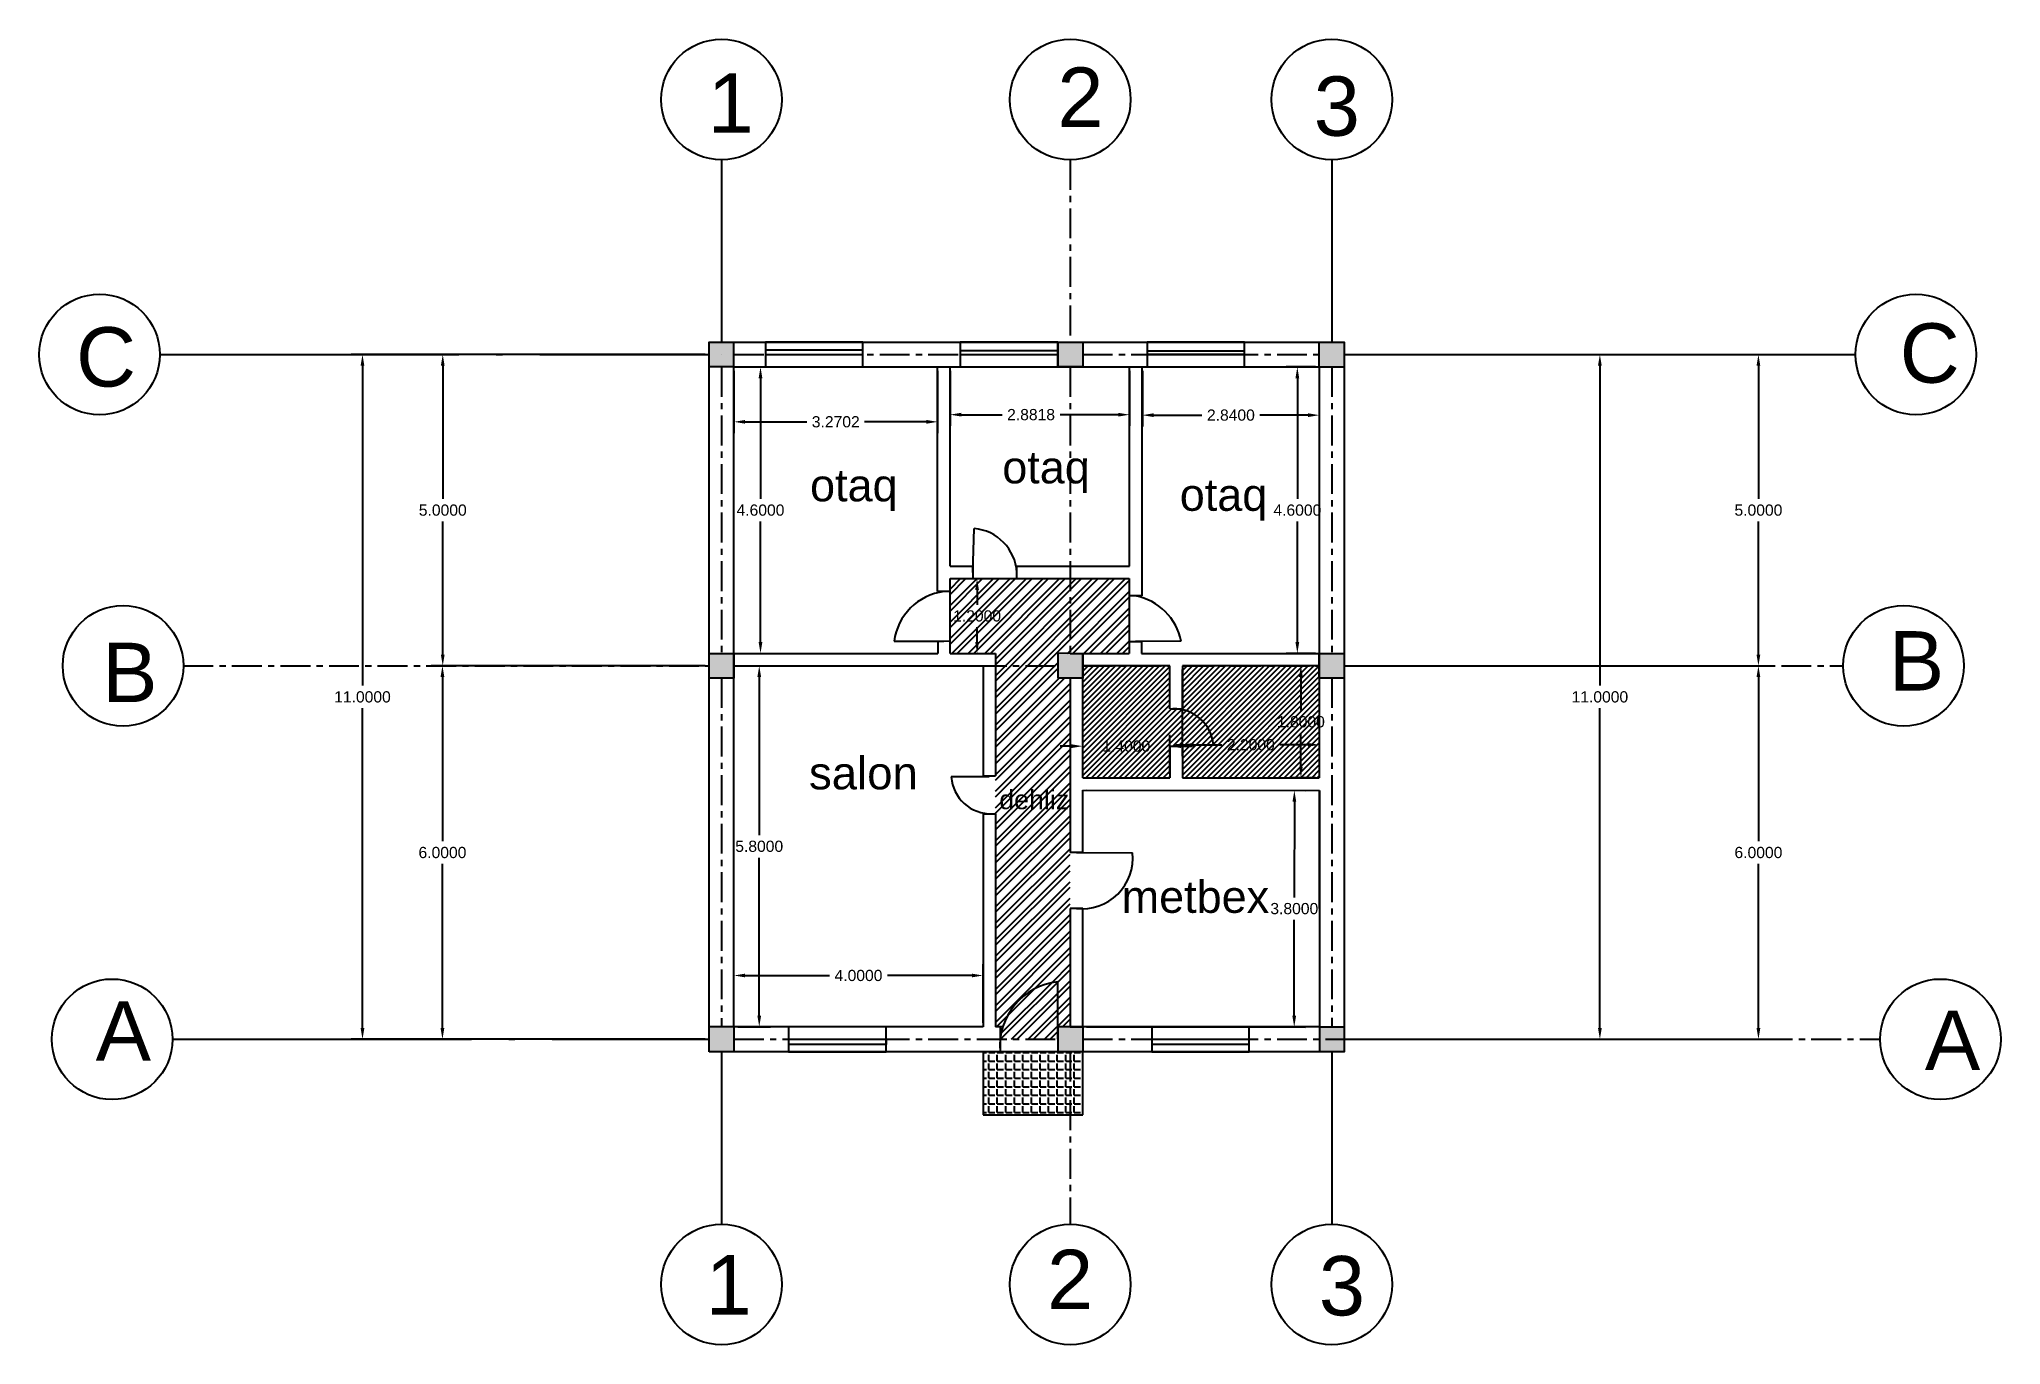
# Model space of a CAD drawing. Header units: inches. Extents: x 28.9 to 60.4, y 10.4 to 31.4.
import ezdxf

# ---------------------------------------------------------------- set-up
doc = ezdxf.new("R2010")
doc.units = ezdxf.units.IN
doc.header["$MEASUREMENT"] = 0
doc.linetypes.add('ACAD_ISO04W100', pattern=[30, 24, -3, 0, -3])
for name, color, linetype in [('const line', 7, 'ACAD_ISO04W100'), ('helper', 10, 'Continuous'), ('windows', 130, 'Continuous')]:
    doc.layers.add(name, color=color, linetype=linetype)
doc.styles.get("Standard").update_dxf_attribs({"font": 'arial.ttf'})
doc.dimstyles.get("Standard").update_dxf_attribs({"dimtxt": 0.18, "dimasz": 0.18, "dimexe": 0.18, "dimexo": 0.0625, "dimgap": 0.09, "dimtad": 0, "dimtih": 1, "dimtoh": 1, "dimdec": 4, "dimzin": 0, "dimdsep": 46, "dimtxsty": 'Standard', "dimcen": 0.09, "dimadec": 0, "dimazin": 0, "dimtfac": 1, "dimtdec": 4, "dimtofl": 0, "dimtmove": 0, "dimatfit": 3, "dimfxl": 1, "dimtolj": 1, "dimtzin": 0, "dimarcsym": 0})

# ---------------------------------------------------------------- blocks, each defined once
blk = doc.blocks.new('*D9')
at = {"color": 0, "lineweight": -2, "transparency": 16777216}
for p, q in [((49.909, 26.337), (56.678, 26.337)), ((56.498, 26.157), (56.498, 24.019)), ((56.498, 21.517), (56.498, 23.655)), ((49.909, 21.337), (56.678, 21.337))]:
    blk.add_line(p, q, dxfattribs=at)
at = {"color": 0, "transparency": 16777216}
for points in [[(56.468, 26.157), (56.528, 26.157), (56.498, 26.337)], [(56.468, 21.517), (56.528, 21.517), (56.498, 21.337)]]:
    blk.add_solid(points, dxfattribs=at)
at = {"layer": 'Defpoints', "color": 0, "transparency": 16777216}
for p in [(49.847, 26.337), (56.498, 26.337), (49.847, 21.337)]:
    blk.add_point(p, dxfattribs=at)
at = {"color": 0, "transparency": 16777216, "insert": (56.498, 23.837), "char_height": 0.18, "attachment_point": 5}
blk.add_mtext('\\A1;5.0000', dxfattribs=at)
blk = doc.blocks.new('*D10')
at = {"color": 0, "lineweight": -2, "transparency": 16777216}
for p, q in [((49.91, 21.337), (56.678, 21.337)), ((56.498, 21.157), (56.498, 18.519)), ((56.498, 15.517), (56.498, 18.155)), ((49.91, 15.337), (56.678, 15.337))]:
    blk.add_line(p, q, dxfattribs=at)
at = {"color": 0, "transparency": 16777216}
for points in [[(56.468, 21.157), (56.528, 21.157), (56.498, 21.337)], [(56.468, 15.517), (56.528, 15.517), (56.498, 15.337)]]:
    blk.add_solid(points, dxfattribs=at)
at = {"layer": 'Defpoints', "color": 0, "transparency": 16777216}
for p in [(49.847, 21.337), (56.498, 21.337), (49.847, 15.337)]:
    blk.add_point(p, dxfattribs=at)
at = {"color": 0, "transparency": 16777216, "insert": (56.498, 18.337), "char_height": 0.18, "attachment_point": 5}
blk.add_mtext('\\A1;6.0000', dxfattribs=at)
blk = doc.blocks.new('*D11')
at = {"color": 0, "lineweight": -2, "transparency": 16777216}
for p, q in [((39.585, 21.337), (35.186, 21.337)), ((35.366, 21.157), (35.366, 18.519)), ((35.366, 15.517), (35.366, 18.155)), ((39.585, 15.337), (35.186, 15.337))]:
    blk.add_line(p, q, dxfattribs=at)
at = {"color": 0, "transparency": 16777216}
for points in [[(35.336, 21.157), (35.396, 21.157), (35.366, 21.337)], [(35.336, 15.517), (35.396, 15.517), (35.366, 15.337)]]:
    blk.add_solid(points, dxfattribs=at)
at = {"layer": 'Defpoints', "color": 0, "transparency": 16777216}
for p in [(35.366, 21.337), (39.647, 21.337), (39.647, 15.337)]:
    blk.add_point(p, dxfattribs=at)
at = {"color": 0, "transparency": 16777216, "insert": (35.366, 18.337), "char_height": 0.18, "attachment_point": 5}
blk.add_mtext('\\A1;6.0000', dxfattribs=at)
blk = doc.blocks.new('*D12')
at = {"color": 0, "lineweight": -2, "transparency": 16777216}
for p, q in [((49.91, 26.337), (54.132, 26.337)), ((53.952, 26.157), (53.952, 21.019)), ((53.952, 15.517), (53.952, 20.655)), ((49.91, 15.337), (54.132, 15.337))]:
    blk.add_line(p, q, dxfattribs=at)
at = {"color": 0, "transparency": 16777216}
for points in [[(53.922, 26.157), (53.982, 26.157), (53.952, 26.337)], [(53.922, 15.517), (53.982, 15.517), (53.952, 15.337)]]:
    blk.add_solid(points, dxfattribs=at)
at = {"layer": 'Defpoints', "color": 0, "transparency": 16777216}
for p in [(49.847, 26.337), (53.952, 26.337), (49.847, 15.337)]:
    blk.add_point(p, dxfattribs=at)
at = {"color": 0, "transparency": 16777216, "insert": (53.952, 20.837), "char_height": 0.18, "attachment_point": 5}
blk.add_mtext('\\A1;11.0000', dxfattribs=at)
blk = doc.blocks.new('*D13')
at = {"color": 0, "lineweight": -2, "transparency": 16777216}
for p, q in [((39.585, 26.337), (33.902, 26.337)), ((34.082, 26.157), (34.082, 21.019)), ((34.082, 15.517), (34.082, 20.655)), ((39.585, 15.337), (33.902, 15.337))]:
    blk.add_line(p, q, dxfattribs=at)
at = {"color": 0, "transparency": 16777216}
for points in [[(34.052, 26.157), (34.112, 26.157), (34.082, 26.337)], [(34.052, 15.517), (34.112, 15.517), (34.082, 15.337)]]:
    blk.add_solid(points, dxfattribs=at)
at = {"layer": 'Defpoints', "color": 0, "transparency": 16777216}
for p in [(34.082, 26.337), (39.647, 26.337), (39.647, 15.337)]:
    blk.add_point(p, dxfattribs=at)
at = {"color": 0, "transparency": 16777216, "insert": (34.082, 20.837), "char_height": 0.18, "attachment_point": 5}
blk.add_mtext('\\A1;11.0000', dxfattribs=at)
blk = doc.blocks.new('*D14')
at = {"color": 0, "lineweight": -2, "transparency": 16777216}
for p, q in [((39.585, 26.337), (35.191, 26.337)), ((35.371, 26.157), (35.371, 24.019)), ((35.371, 21.517), (35.371, 23.655)), ((39.585, 21.337), (35.191, 21.337))]:
    blk.add_line(p, q, dxfattribs=at)
at = {"color": 0, "transparency": 16777216}
for points in [[(35.341, 26.157), (35.401, 26.157), (35.371, 26.337)], [(35.341, 21.517), (35.401, 21.517), (35.371, 21.337)]]:
    blk.add_solid(points, dxfattribs=at)
at = {"layer": 'Defpoints', "color": 0, "transparency": 16777216}
for p in [(35.371, 26.337), (39.647, 26.337), (39.647, 21.337)]:
    blk.add_point(p, dxfattribs=at)
at = {"color": 0, "transparency": 16777216, "insert": (35.371, 23.837), "char_height": 0.18, "attachment_point": 5}
blk.add_mtext('\\A1;5.0000', dxfattribs=at)
blk = doc.blocks.new('*D16')
at = {"color": 0, "lineweight": -2, "transparency": 16777216}
for p, q in [((40.11, 21.337), (40.633, 21.337)), ((40.453, 21.157), (40.453, 18.619)), ((40.453, 15.717), (40.453, 18.255)), ((40.11, 15.537), (40.633, 15.537))]:
    blk.add_line(p, q, dxfattribs=at)
at = {"color": 0, "transparency": 16777216}
for points in [[(40.423, 21.157), (40.483, 21.157), (40.453, 21.337)], [(40.423, 15.717), (40.483, 15.717), (40.453, 15.537)]]:
    blk.add_solid(points, dxfattribs=at)
at = {"layer": 'Defpoints', "color": 0, "transparency": 16777216}
for p in [(40.047, 21.337), (40.453, 21.337), (40.047, 15.537)]:
    blk.add_point(p, dxfattribs=at)
at = {"color": 0, "transparency": 16777216, "insert": (40.453, 18.437), "char_height": 0.18, "attachment_point": 5}
blk.add_mtext('\\A1;5.8000', dxfattribs=at)
blk = doc.blocks.new('*D17')
at = {"color": 0, "lineweight": -2, "transparency": 16777216}
for p, q in [((40.047, 15.6), (40.047, 16.542)), ((44.047, 15.6), (44.047, 16.542)), ((40.227, 16.362), (41.58, 16.362)), ((43.867, 16.362), (42.514, 16.362))]:
    blk.add_line(p, q, dxfattribs=at)
at = {"color": 0, "transparency": 16777216}
for points in [[(40.227, 16.392), (40.227, 16.332), (40.047, 16.362)], [(43.867, 16.392), (43.867, 16.332), (44.047, 16.362)]]:
    blk.add_solid(points, dxfattribs=at)
at = {"layer": 'Defpoints', "color": 0, "transparency": 16777216}
for p in [(44.047, 16.362), (40.047, 15.537), (44.047, 15.537)]:
    blk.add_point(p, dxfattribs=at)
at = {"color": 0, "transparency": 16777216, "insert": (42.047, 16.362), "char_height": 0.18, "attachment_point": 5}
blk.add_mtext('\\A1;4.0000', dxfattribs=at)
blk = doc.blocks.new('*D18')
at = {"color": 0, "lineweight": -2, "transparency": 16777216}
for p, q in [((45.712, 19.337), (49.226, 19.335)), ((49.046, 19.156), (49.045, 17.617)), ((49.044, 15.716), (49.045, 17.254)), ((45.71, 15.537), (49.224, 15.535))]:
    blk.add_line(p, q, dxfattribs=at)
at = {"color": 0, "transparency": 16777216}
for points in [[(49.016, 19.156), (49.076, 19.155), (49.046, 19.336)], [(49.014, 15.716), (49.074, 15.715), (49.044, 15.536)]]:
    blk.add_solid(points, dxfattribs=at)
at = {"layer": 'Defpoints', "color": 0, "transparency": 16777216}
for p in [(45.649, 19.337), (49.046, 19.336), (45.647, 15.537)]:
    blk.add_point(p, dxfattribs=at)
at = {"color": 0, "transparency": 16777216, "insert": (49.045, 17.436), "char_height": 0.18, "attachment_point": 5}
blk.add_mtext('\\A1;3.8000', dxfattribs=at)
blk = doc.blocks.new('*D20')
at = {"color": 0, "lineweight": -2, "transparency": 16777216}
for p, q in [((45.647, 19.6), (45.647, 20.226)), ((47.047, 19.6), (47.047, 20.226)), ((45.467, 20.046), (45.287, 20.046)), ((47.227, 20.046), (47.407, 20.046))]:
    blk.add_line(p, q, dxfattribs=at)
at = {"color": 0, "transparency": 16777216}
for points in [[(45.467, 20.076), (45.467, 20.016), (45.647, 20.046)], [(47.227, 20.076), (47.227, 20.016), (47.047, 20.046)]]:
    blk.add_solid(points, dxfattribs=at)
at = {"layer": 'Defpoints', "color": 0, "transparency": 16777216}
for p in [(47.047, 20.046), (45.647, 19.537), (47.047, 19.537)]:
    blk.add_point(p, dxfattribs=at)
at = {"color": 0, "transparency": 16777216, "insert": (46.347, 20.046), "char_height": 0.18, "attachment_point": 5}
blk.add_mtext('\\A1;1.4000', dxfattribs=at)
blk = doc.blocks.new('*D21')
at = {"color": 0, "lineweight": -2, "transparency": 16777216}
for p, q in [((47.247, 21.275), (47.247, 19.888)), ((49.447, 21.275), (49.447, 19.888)), ((47.427, 20.068), (47.882, 20.068)), ((49.267, 20.068), (48.812, 20.068))]:
    blk.add_line(p, q, dxfattribs=at)
at = {"color": 0, "transparency": 16777216}
for points in [[(47.427, 20.098), (47.427, 20.038), (47.247, 20.068)], [(49.267, 20.098), (49.267, 20.038), (49.447, 20.068)]]:
    blk.add_solid(points, dxfattribs=at)
at = {"layer": 'Defpoints', "color": 0, "transparency": 16777216}
for p in [(47.247, 21.337), (49.447, 21.337), (47.247, 20.068)]:
    blk.add_point(p, dxfattribs=at)
at = {"color": 0, "transparency": 16777216, "insert": (48.347, 20.068), "char_height": 0.18, "attachment_point": 5}
blk.add_mtext('\\A1;2.2000', dxfattribs=at)
blk = doc.blocks.new('*D22')
at = {"color": 0, "lineweight": -2, "transparency": 16777216}
for p, q in [((49.385, 21.337), (48.971, 21.337)), ((49.151, 21.157), (49.151, 20.619)), ((49.151, 19.717), (49.151, 20.255)), ((49.385, 19.537), (48.971, 19.537))]:
    blk.add_line(p, q, dxfattribs=at)
at = {"color": 0, "transparency": 16777216}
for points in [[(49.121, 21.157), (49.181, 21.157), (49.151, 21.337)], [(49.121, 19.717), (49.181, 19.717), (49.151, 19.537)]]:
    blk.add_solid(points, dxfattribs=at)
at = {"layer": 'Defpoints', "color": 0, "transparency": 16777216}
for p in [(49.151, 21.337), (49.447, 21.337), (49.447, 19.537)]:
    blk.add_point(p, dxfattribs=at)
at = {"color": 0, "transparency": 16777216, "insert": (49.151, 20.437), "char_height": 0.18, "attachment_point": 5}
blk.add_mtext('\\A1;1.8000', dxfattribs=at)
blk = doc.blocks.new('*D24')
at = {"color": 0, "lineweight": -2, "transparency": 16777216}
for p, q in [((43.58, 22.737), (44.131, 22.738)), ((43.951, 22.557), (43.951, 22.319)), ((43.952, 21.717), (43.952, 21.956)), ((43.582, 21.537), (44.132, 21.538))]:
    blk.add_line(p, q, dxfattribs=at)
at = {"color": 0, "transparency": 16777216}
for points in [[(43.981, 22.557), (43.921, 22.557), (43.951, 22.737)], [(43.982, 21.717), (43.922, 21.717), (43.952, 21.537)]]:
    blk.add_solid(points, dxfattribs=at)
at = {"layer": 'Defpoints', "color": 0, "transparency": 16777216}
for p in [(43.517, 22.737), (43.951, 22.737), (43.519, 21.537)]:
    blk.add_point(p, dxfattribs=at)
at = {"color": 0, "transparency": 16777216, "insert": (43.951, 22.137), "char_height": 0.18, "attachment_point": 5}
blk.add_mtext('\\A1;1.2000', dxfattribs=at)
blk = doc.blocks.new('*D25')
at = {"color": 0, "lineweight": -2, "transparency": 16777216}
for p, q in [((40.11, 26.137), (40.653, 26.137)), ((40.473, 25.957), (40.473, 24.019)), ((40.473, 21.717), (40.473, 23.655)), ((40.11, 21.537), (40.653, 21.537))]:
    blk.add_line(p, q, dxfattribs=at)
at = {"color": 0, "transparency": 16777216}
for points in [[(40.443, 25.957), (40.503, 25.957), (40.473, 26.137)], [(40.443, 21.717), (40.503, 21.717), (40.473, 21.537)]]:
    blk.add_solid(points, dxfattribs=at)
at = {"layer": 'Defpoints', "color": 0, "transparency": 16777216}
for p in [(40.047, 26.137), (40.473, 26.137), (40.047, 21.537)]:
    blk.add_point(p, dxfattribs=at)
at = {"color": 0, "transparency": 16777216, "insert": (40.473, 23.837), "char_height": 0.18, "attachment_point": 5}
blk.add_mtext('\\A1;4.6000', dxfattribs=at)
blk = doc.blocks.new('*D27')
at = {"color": 0, "lineweight": -2, "transparency": 16777216}
for p, q in [((49.384, 26.137), (48.914, 26.137)), ((49.094, 25.957), (49.094, 24.019)), ((49.094, 21.717), (49.094, 23.655)), ((49.384, 21.537), (48.914, 21.537))]:
    blk.add_line(p, q, dxfattribs=at)
at = {"color": 0, "transparency": 16777216}
for points in [[(49.124, 25.957), (49.064, 25.957), (49.094, 26.137)], [(49.124, 21.717), (49.064, 21.717), (49.094, 21.537)]]:
    blk.add_solid(points, dxfattribs=at)
at = {"layer": 'Defpoints', "color": 0, "transparency": 16777216}
for p in [(49.094, 26.137), (49.447, 26.137), (49.447, 21.537)]:
    blk.add_point(p, dxfattribs=at)
at = {"color": 0, "transparency": 16777216, "insert": (49.094, 23.837), "char_height": 0.18, "attachment_point": 5}
blk.add_mtext('\\A1;4.6000', dxfattribs=at)
blk = doc.blocks.new('*D28')
at = {"color": 0, "lineweight": -2, "transparency": 16777216}
for p, q in [((46.607, 26.075), (46.607, 25.183)), ((49.447, 26.075), (49.447, 25.183)), ((46.787, 25.363), (47.562, 25.363)), ((49.267, 25.363), (48.492, 25.363))]:
    blk.add_line(p, q, dxfattribs=at)
at = {"color": 0, "transparency": 16777216}
for points in [[(46.787, 25.393), (46.787, 25.333), (46.607, 25.363)], [(49.267, 25.393), (49.267, 25.333), (49.447, 25.363)]]:
    blk.add_solid(points, dxfattribs=at)
at = {"layer": 'Defpoints', "color": 0, "transparency": 16777216}
for p in [(46.607, 26.137), (49.447, 26.137), (46.607, 25.363)]:
    blk.add_point(p, dxfattribs=at)
at = {"color": 0, "transparency": 16777216, "insert": (48.027, 25.363), "char_height": 0.18, "attachment_point": 5}
blk.add_mtext('\\A1;2.8400', dxfattribs=at)
blk = doc.blocks.new('*D30')
at = {"color": 0, "lineweight": -2, "transparency": 16777216}
for p, q in [((43.517, 26.075), (43.517, 25.191)), ((46.399, 26.075), (46.399, 25.191)), ((43.697, 25.371), (44.353, 25.371)), ((46.219, 25.371), (45.283, 25.371))]:
    blk.add_line(p, q, dxfattribs=at)
at = {"color": 0, "transparency": 16777216}
for points in [[(43.697, 25.401), (43.697, 25.341), (43.517, 25.371)], [(46.219, 25.401), (46.219, 25.341), (46.399, 25.371)]]:
    blk.add_solid(points, dxfattribs=at)
at = {"layer": 'Defpoints', "color": 0, "transparency": 16777216}
for p in [(43.517, 26.138), (46.399, 26.138), (43.517, 25.371)]:
    blk.add_point(p, dxfattribs=at)
at = {"color": 0, "transparency": 16777216, "insert": (44.818, 25.371), "char_height": 0.18, "attachment_point": 5}
blk.add_mtext('\\A1;2.8818', dxfattribs=at)
blk = doc.blocks.new('*D31')
at = {"color": 0, "lineweight": -2, "transparency": 16777216}
for p, q in [((40.047, 26.075), (40.047, 25.076)), ((43.318, 26.075), (43.318, 25.076)), ((40.227, 25.256), (41.22, 25.256)), ((43.138, 25.256), (42.145, 25.256))]:
    blk.add_line(p, q, dxfattribs=at)
at = {"color": 0, "transparency": 16777216}
for points in [[(40.227, 25.286), (40.227, 25.226), (40.047, 25.256)], [(43.138, 25.286), (43.138, 25.226), (43.318, 25.256)]]:
    blk.add_solid(points, dxfattribs=at)
at = {"layer": 'Defpoints', "color": 0, "transparency": 16777216}
for p in [(40.047, 26.137), (43.318, 26.138), (43.318, 25.256)]:
    blk.add_point(p, dxfattribs=at)
at = {"color": 0, "transparency": 16777216, "insert": (41.682, 25.256), "char_height": 0.18, "attachment_point": 5}
blk.add_mtext('\\A1;3.2702', dxfattribs=at)

msp = doc.modelspace()

# ---------------------------------------------------------------- hatches: boundary and pattern name
h = msp.add_hatch(color=1)
h.dxf.hatch_style = 1
h.paths.add_polyline_path([(40.04737, 15.53737), (39.64737, 15.53737), (39.64737, 15.13737), (40.04737, 15.13737)])
h.paths.add_polyline_path([(49.84721, 15.53739), (49.44721, 15.53737), (49.44721, 15.33737), (49.84722, 15.33737)])
h.paths.add_polyline_path([(49.84722, 15.33737), (49.44721, 15.33737), (49.44721, 15.13737), (49.84723, 15.13737)])
h.paths.add_polyline_path([(40.04734, 26.53748), (39.64737, 26.53746), (39.64737, 26.13748), (40.04737, 26.13748)])
h.paths.add_polyline_path([(49.84672, 26.53802), (49.44671, 26.53799), (49.44673, 26.13799), (49.84673, 26.13801)])
at = {"true_color": 0x58ba48}
h = msp.add_hatch(dxfattribs=at)
h.set_pattern_fill('ANSI32', color=85, scale=0.5)
h.paths.add_polyline_path([(45.44455, 18.33721), (45.44736, 21.13705), (45.24736, 21.13705), (45.24736, 21.33737), (44.24737, 21.33737), (44.24737, 19.57113), (44.24737, 18.96059), (44.24737, 15.53737), (44.36523, 15.53737, -0.29740231), (45.24993, 16.26242), (45.24792, 15.53802), (45.44736, 15.53737), (45.44736, 17.43737), (45.44455, 17.43737)])
h.paths.add_polyline_path([(45.24993, 16.26242, 0.35146564), (44.32296, 15.33737), (45.24736, 15.33737), (45.24736, 15.33806), (45.24736, 15.53802), (45.24792, 15.53802)])
h.paths.add_polyline_path([(45.44736, 22.73679), (43.51735, 22.73679), (43.51912, 21.53679), (44.24737, 21.53679), (44.24737, 21.33737), (45.24736, 21.33737), (45.24736, 21.5377), (45.44736, 21.53705)])
h.paths.add_polyline_path([(46.39284, 22.73679), (45.44736, 22.73679), (45.44736, 21.53705), (45.64737, 21.53705), (46.3929, 21.53708)])
h = msp.add_hatch(color=1)
h.dxf.hatch_style = 1
h.paths.add_polyline_path([(40.04737, 21.53679), (39.64737, 21.53679), (39.64737, 21.33737), (39.64737, 21.13952), (40.04737, 21.13952)])
h.paths.add_polyline_path([(49.84694, 21.53723), (49.44694, 21.53723), (49.44696, 21.13996), (49.84694, 21.13996)])
at = {"true_color": 0x7aafdf}
h = msp.add_hatch(dxfattribs=at)
h.set_pattern_fill('ANSI31', color=143, scale=0.5)
h.paths.add_polyline_path([(45.64737, 21.33737), (45.64737, 21.13705), (45.64737, 19.53713), (47.04737, 19.53719), (47.0474, 20.04583), (47.14741, 20.04584), (47.14741, 20.06763), (47.74528, 20.06765, 0.3787575), (47.14738, 20.64371), (47.04737, 20.6437), (47.04737, 21.33737)])
h.paths.add_polyline_path([(47.24737, 21.33737), (47.2474, 20.64371), (47.14738, 20.64371, -0.3787575), (47.74528, 20.06765), (47.14741, 20.06763), (47.14741, 20.04584), (47.24743, 20.04584), (47.24745, 19.5372), (49.44703, 19.5373), (49.44696, 21.13996), (49.44694, 21.13996), (49.44694, 21.33737)])
h.paths.add_polyline_path([(45.91014, 19.85908), (46.76925, 19.85908), (46.76925, 20.23001), (45.91014, 20.23001)], flags=24)
h.paths.add_polyline_path([(47.91972, 19.88089), (48.77883, 19.88089), (48.77883, 20.25181), (47.91972, 20.25181)], flags=24)
h.paths.add_polyline_path([(48.71388, 20.25055), (49.573, 20.25055), (49.573, 20.62148), (48.71388, 20.62148)], flags=9)
at = {"true_color": 0xf7f281}
h = msp.add_hatch(dxfattribs=at)
h.set_pattern_fill('ANGLE', color=51, scale=0.5)
h.set_pattern_definition([(0, (0, 0), (0, 0.1375), [0.1, -0.0375]), (90, (0, 0), (-0.1375, 8e-18), [0.1, -0.0375])])
h.paths.add_polyline_path([(45.44736, 15.13737), (44.04737, 15.13737), (44.04737, 14.12292), (45.44736, 14.12292)])
h.paths.add_polyline_path([(45.64737, 15.13737), (45.44736, 15.13737), (45.44736, 14.12292), (45.64737, 14.12292)])
at = {"layer": 'helper'}
h = msp.add_hatch(color=1, dxfattribs=at)
h.dxf.hatch_style = 1
h.paths.add_polyline_path([(45.64737, 15.53737), (45.44736, 15.53737), (45.24736, 15.53737), (45.24736, 15.13737), (45.64737, 15.13737)])
h.paths.add_polyline_path([(45.64737, 21.53705), (45.44736, 21.53705), (45.24736, 21.5377), (45.24736, 21.13705), (45.64737, 21.13705)])
h.paths.add_polyline_path([(45.64737, 26.53741), (45.44736, 26.53741), (45.24736, 26.53741), (45.24736, 26.13776), (45.64737, 26.13779)])

# ---------------------------------------------------------------- linework, layer by layer
for p, q in [((43.3178, 22.52899), (43.3176, 26.13766)), ((43.51734, 22.93679), (43.51717, 26.13767)), ((46.39916, 22.93837), (46.39899, 26.13783)), ((46.39899, 26.13783), (46.59899, 26.13783)), ((46.59899, 26.13783), (46.59899, 22.45932)), ((43.88428, 22.83679), (43.90426, 23.54334)), ((43.51706, 22.93679), (43.88428, 22.93679)), ((43.51912, 21.53679), (43.51735, 22.73679)), ((43.51735, 22.73679), (46.39284, 22.73679)), ((43.88428, 22.93679), (43.88428, 22.73679)), ((44.59111, 22.73837), (44.59111, 22.93837)), ((44.59111, 22.93837), (46.39916, 22.93837)), ((46.39284, 22.73679), (46.3929, 21.53708)), ((43.51793, 22.52929), (43.3178, 22.52899)), ((43.51767, 22.52186), (43.51767, 22.52186)), ((46.59899, 22.45932), (46.39285, 22.45931)), ((42.61884, 21.73012), (43.41786, 21.73012)), ((43.51912, 21.73027), (43.31912, 21.72997)), ((43.31912, 21.72997), (43.3194, 21.53679)), ((45.64737, 21.53705), (46.3929, 21.53708)), ((45.64737, 19.53713), (45.64737, 21.53705)), ((46.3929, 21.72497), (46.5929, 21.72498)), ((46.3929, 21.53708), (46.3929, 21.53708)), ((47.23027, 21.7313), (46.49596, 21.72497)), ((46.5929, 21.72498), (46.59291, 21.53709)), ((46.59291, 21.53709), (49.44694, 21.53723)), ((45.44736, 21.13705), (45.44736, 18.33721)), ((47.04737, 21.33737), (45.64737, 21.33737)), ((47.04737, 20.6437), (47.04737, 21.33737)), ((49.44694, 21.33737), (47.24737, 21.33737)), ((47.24737, 21.33737), (47.2474, 20.64371)), ((47.04737, 20.6437), (47.2474, 20.64371)), ((47.0474, 20.04583), (47.04737, 19.53719)), ((47.0474, 20.04583), (47.24743, 20.04584)), ((47.14741, 20.06763), (47.74528, 20.06765)), ((47.14741, 20.04584), (47.14741, 20.06763)), ((47.24743, 20.04584), (47.24745, 19.5372)), ((44.14737, 19.55543), (43.53683, 19.55543)), ((44.04737, 19.57113), (44.24737, 19.57113)), ((44.14737, 19.57113), (44.14737, 19.55543)), ((45.64737, 19.53713), (47.04737, 19.53719)), ((47.04737, 19.53713), (47.04737, 19.53719)), ((47.24745, 19.5372), (49.44703, 19.5373)), ((45.64737, 19.33737), (49.44737, 19.33528)), ((45.64737, 18.33721), (45.64737, 19.33737)), ((45.64737, 18.33721), (45.64737, 19.33737)), ((49.44737, 19.33528), (49.44721, 15.53737)), ((44.04737, 18.96059), (44.24737, 18.96059)), ((44.24737, 18.96059), (44.24737, 15.53737)), ((45.65019, 18.33721), (45.44736, 18.33721)), ((45.54877, 18.33721), (46.4486, 18.33157)), ((45.64737, 17.43737), (45.44455, 17.43737)), ((45.44736, 17.43737), (45.44736, 15.53737)), ((45.64737, 15.53737), (45.64737, 17.43737)), ((45.64737, 15.53737), (45.64737, 17.43737)), ((45.24736, 15.33802), (45.24993, 16.26242)), ((44.32296, 15.53737), (44.32296, 15.13737)), ((44.04737, 15.13737), (44.04737, 14.12292)), ((45.64737, 14.12292), (45.64737, 15.13737)), ((44.04737, 14.12292), (45.64737, 14.12292))]:
    msp.add_line(p, q)
for points in [[(39.64737, 15.13737), (39.64737, 26.53746), (49.84672, 26.53802), (49.84723, 15.13737), (39.64737, 15.13737)], [(44.04737, 15.53737), (40.04737, 15.53737), (40.04737, 26.13748), (49.44673, 26.13799), (49.44703, 19.5373)], [(49.44704, 19.33528), (49.44721, 15.53737), (45.24736, 15.53737)], [(44.36523, 15.53737), (44.24737, 15.53737)]]:
    msp.add_lwpolyline(points)
for centre in [(39.84736, 30.43334), (45.44736, 30.43334), (49.64736, 30.43334), (29.85984, 26.33737), (59.02609, 26.33737), (30.23718, 21.33737), (58.82864, 21.33737), (30.06168, 15.33737), (59.42097, 15.33737), (39.84736, 11.39909), (45.44736, 11.39909), (49.64736, 11.39909)]:
    msp.add_circle(centre, 0.96861)
for centre, radius, start, end in [((43.83377, 22.78758), 0.75904, 3.836787, 84.671578), ((43.536, 21.61198), 0.92473, 97.339526, 172.660474), ((46.31969, 21.54718), 0.929, 11.431655, 79.065093), ((47.12065, 20.01765), 0.62662, 4.576617, 92.450306), ((44.17176, 19.59637), 0.63625, 183.689204, 272.196875), ((45.63287, 18.25232), 0.81957, 263.912278, 5.549663), ((45.36316, 15.22198), 1.04658, 96.210859, 184.637228)]:
    msp.add_arc(centre, radius, start, end)
at = {"layer": 'const line', "ltscale": 0.2}
for p, q in [((39.84736, 29.46473), (39.84736, 26.53747)), ((49.64736, 29.46473), (49.64736, 26.538)), ((30.82845, 26.33737), (39.64737, 26.33737)), ((49.84672, 26.33737), (58.05748, 26.33737)), ((31.03028, 15.33737), (39.64737, 15.33737)), ((39.84736, 15.13737), (39.84736, 12.36769)), ((49.64736, 15.13737), (49.64736, 12.36769))]:
    msp.add_line(p, q, dxfattribs=at)
at = {"layer": 'const line', "ltscale": 0.02}
for p, q in [((45.44736, 29.46473), (45.44736, 26.53741)), ((40.04736, 26.33737), (45.24736, 26.33737)), ((45.64737, 26.33737), (49.44672, 26.33737)), ((39.84736, 26.13748), (39.84736, 21.53679)), ((45.44736, 26.13777), (45.44736, 21.53705)), ((49.64736, 26.138), (49.64736, 21.53723)), ((31.20579, 21.33737), (39.64737, 21.33737)), ((39.84736, 21.13952), (39.84736, 15.53737)), ((40.04737, 21.33737), (45.24736, 21.33737)), ((45.64737, 21.33737), (47.04737, 21.33737)), ((47.24737, 21.33737), (49.44695, 21.33737)), ((49.64736, 21.13996), (49.64736, 15.53738)), ((49.84694, 21.33737), (57.86004, 21.33737)), ((45.44736, 17.43737), (45.44736, 15.53737)), ((40.04737, 15.33737), (45.24736, 15.33737)), ((45.44736, 15.13737), (45.44736, 12.36769)), ((45.64737, 15.33737), (58.45236, 15.33737))]:
    msp.add_line(p, q, dxfattribs=at)
at = {"layer": 'const line'}
for p, q in [((40.04737, 21.53679), (43.3194, 21.53679)), ((43.51912, 21.53679), (44.24737, 21.53679)), ((44.24737, 21.53679), (44.24737, 19.57113)), ((40.04737, 21.33737), (44.04737, 21.33737)), ((44.04737, 21.33737), (44.04737, 19.57113)), ((44.04737, 18.96059), (44.04737, 15.53737))]:
    msp.add_line(p, q, dxfattribs=at)
at = {"layer": 'helper'}
for p, q in [((40.04737, 26.13748), (40.04734, 26.53748)), ((45.24736, 26.53806), (45.57979, 26.53741)), ((45.24736, 26.53806), (45.24736, 26.13741)), ((45.44736, 26.53741), (45.64737, 26.53741)), ((45.64737, 26.53741), (45.64737, 26.13741)), ((49.44673, 26.13799), (49.44671, 26.53799)), ((39.84736, 26.33737), (39.84736, 26.33737)), ((40.04737, 26.13748), (39.64737, 26.13748)), ((45.64737, 26.13741), (45.24736, 26.13741)), ((49.44673, 26.13799), (49.84673, 26.13801)), ((45.44736, 21.53705), (45.24736, 21.5377)), ((45.24736, 21.5377), (45.24736, 21.13705)), ((45.44736, 21.53705), (45.64737, 21.53705)), ((45.64737, 21.53705), (45.64737, 21.13705)), ((45.64737, 21.13705), (45.24736, 21.13705)), ((40.04737, 15.53737), (39.64737, 15.53737)), ((40.04737, 15.53737), (40.04737, 15.13737)), ((45.44736, 15.53737), (45.24736, 15.53802)), ((45.24736, 15.53802), (45.24736, 15.13737)), ((45.44736, 15.53737), (45.44736, 15.53737)), ((45.44736, 15.53737), (45.64737, 15.53737)), ((45.64737, 15.53737), (45.64737, 15.13737)), ((49.44721, 15.53737), (49.84721, 15.53739)), ((49.44721, 15.53737), (49.44721, 15.13737)), ((45.64737, 15.13737), (45.24736, 15.13737))]:
    msp.add_line(p, q, dxfattribs=at)
for points in [[(40.04737, 21.13952), (39.64737, 21.13952), (39.64737, 21.33737), (39.64737, 21.53679), (40.04737, 21.53679)], [(49.84694, 21.13996), (49.44694, 21.13996), (49.44694, 21.33781), (49.44694, 21.53723), (49.84694, 21.53723)]]:
    msp.add_lwpolyline(points, close=True, dxfattribs=at)
at = {"layer": 'windows'}
for p, q in [((40.55281, 26.53759), (40.55281, 26.13759)), ((42.11907, 26.53759), (40.55281, 26.53759)), ((42.11907, 26.13759), (42.11907, 26.53759)), ((43.68111, 26.53774), (43.68111, 26.13774)), ((45.24736, 26.53774), (43.68111, 26.53774)), ((45.24736, 26.13774), (45.24736, 26.53774)), ((46.67994, 26.53799), (46.67994, 26.13799)), ((48.2462, 26.53799), (46.67994, 26.53799)), ((48.2462, 26.13799), (48.2462, 26.53799)), ((40.55281, 26.41226), (42.11907, 26.41226)), ((40.55281, 26.33759), (42.11907, 26.33759)), ((43.68111, 26.40229), (45.24736, 26.40229)), ((43.68111, 26.33774), (45.24736, 26.33774)), ((46.67994, 26.39547), (48.2462, 26.39547)), ((46.67994, 26.33799), (48.2462, 26.33799)), ((48.2462, 26.33799), (46.67994, 26.33799)), ((40.55281, 26.13759), (42.11907, 26.13759)), ((43.68111, 26.13774), (45.24736, 26.13774)), ((46.67994, 26.13799), (48.2462, 26.13799)), ((40.92468, 15.53737), (40.92468, 15.13737)), ((42.49093, 15.53737), (40.92468, 15.53737)), ((42.49093, 15.13737), (42.49093, 15.53737)), ((46.75561, 15.53732), (46.75561, 15.13732)), ((48.32186, 15.53732), (46.75561, 15.53732)), ((48.32186, 15.13732), (48.32186, 15.53732)), ((40.92468, 15.33737), (42.49093, 15.33737)), ((42.49093, 15.25531), (40.92468, 15.25531)), ((40.92468, 15.13737), (42.49093, 15.13737)), ((42.49093, 15.33737), (42.49093, 15.25531)), ((46.75561, 15.33732), (48.32186, 15.33732)), ((48.32186, 15.25526), (46.75561, 15.25526)), ((46.75561, 15.13732), (48.32186, 15.13732))]:
    msp.add_line(p, q, dxfattribs=at)

# ---------------------------------------------------------------- texts
at = {"attachment_point": 1}
for s, width, gutter_width, insert, char_height in [('2', 3.5103318, 4.76923, (45.24036, 30.94821), 0.95385), ('1', 3.5103318, 4.76923, (39.62594, 30.85369), 0.95385), ('3', 3.5103318, 4.76923, (49.35747, 30.80449), 0.95385), ('C', 3.5103318, 4.76923, (29.48327, 26.77611), 0.95385), ('C', 3.5103318, 4.76923, (58.76752, 26.83808), 0.95385), ('otaq', 3.6394453, 2.58511, (44.35622, 24.7843), 0.517021), ('otaq', 3.6394453, 2.58511, (41.26912, 24.49615), 0.517021), ('otaq', 3.6394453, 2.58511, (47.20583, 24.34361), 0.517021), ('B', 3.5103318, 4.76923, (58.59267, 21.89342), 0.95385), ('B', 3.5103318, 4.76923, (29.90158, 21.7079), 0.95385), ('salon', 5.1492963, 2.61705, (41.25216, 19.87555), 0.523409), ('dehliz', 0.6392158, 1.53835, (44.30689, 19.3408), 0.30767), ('metbex', 3.6394453, 2.58511, (46.27293, 17.88577), 0.517021), ('A', 3.5103318, 4.76923, (29.7972, 15.94898), 0.95385), ('A', 3.5103318, 4.76923, (59.17119, 15.79897), 0.95385), ('2', 3.5103318, 4.76923, (45.07458, 11.95696), 0.95385), ('1', 3.5103318, 4.76923, (39.59367, 11.87048), 0.95385), ('3', 3.5103318, 4.76923, (49.43995, 11.8561), 0.95385)]:
    msp.add_mtext_dynamic_manual_height_columns(s, width=width, gutter_width=gutter_width, heights=[0], dxfattribs=dict(at, insert=insert, char_height=char_height))

# ---------------------------------------------------------------- dimensions: what is measured, and where the dimension line sits
for base, p1, p2, picture, middle in [((34.082, 26.33737), (39.64737, 15.33737), (39.64737, 26.33737), '*D13', (34.082, 20.83737)), ((56.49849, 26.33737), (49.84695, 21.33737), (49.84695, 26.33737), '*D9', (56.49849, 23.83737)), ((53.9521, 26.33737), (49.84722, 15.33737), (49.84722, 26.33737), '*D12', (53.9521, 20.83737)), ((35.36581, 21.33737), (39.64737, 15.33737), (39.64737, 21.33737), '*D11', (35.36581, 18.33737)), ((49.15111, 21.3373), (49.44703, 19.5373), (49.44703, 21.3373), '*D22', (49.15111, 20.4373)), ((56.49849, 21.33737), (49.84722, 15.33737), (49.84722, 21.33737), '*D10', (56.49849, 18.33737))]:
    dim = msp.add_linear_dim(base=base, p1=p1, p2=p2, angle=90, dimstyle='Standard')
    dim.commit()
    dim.dimension.update_dxf_attribs({"geometry": picture, "text_midpoint": middle})
for p1, p2, distance, picture, middle in [((39.64737, 21.33737), (39.64737, 26.33737), 4.27656, '*D14', (35.3708, 23.83737)), ((40.04737, 21.53679), (40.04737, 26.13679), -0.42525, '*D25', (40.47262, 23.83679)), ((49.44673, 26.13723), (46.60673, 26.13723), 0.77462, '*D28', (48.02673, 25.36262)), ((49.44694, 21.53723), (49.44673, 26.13723), 0.35267, '*D27', (49.09416, 23.83722)), ((43.51912, 21.53679), (43.51735, 22.73679), -0.43317, '*D24', (43.95141, 22.13743)), ((40.04737, 15.53737), (40.04737, 21.33737), -0.40561, '*D16', (40.45297, 18.43737)), ((49.44694, 21.33737), (47.24694, 21.33737), 1.26973, '*D21', (48.34694, 20.06764)), ((45.64737, 15.53737), (45.64946, 19.33737), -3.39678, '*D18', (49.0452, 17.4355)), ((40.04737, 15.53737), (44.04737, 15.53737), 0.82417, '*D17', (42.04737, 16.36154))]:
    dim = msp.add_aligned_dim(p1=p1, p2=p2, distance=distance, dimstyle='Standard')
    dim.commit()
    dim.dimension.update_dxf_attribs({"geometry": picture, "text_midpoint": middle})
for base, p1, p2, angle, picture, middle in [((43.31765, 25.25632), (40.04737, 26.13748), (43.3176, 26.13766), 0.003133, '*D31', (41.68248, 25.25623)), ((43.51721, 25.37133), (46.39899, 26.13783), (43.51717, 26.13767), 180.003133, '*D30', (44.81794, 25.3714))]:
    dim = msp.add_linear_dim(base=base, p1=p1, p2=p2, angle=angle, dimstyle='Standard')
    dim.commit()
    dim.dimension.update_dxf_attribs({"geometry": picture, "text_midpoint": middle, "dimtype": 161})
dim = msp.add_linear_dim(base=(47.04737, 20.04583), p1=(45.64737, 19.53713), p2=(47.04737, 19.53719), dimstyle='Standard')
dim.commit()
dim.dimension.update_dxf_attribs({"geometry": '*D20', "text_midpoint": (46.34737, 20.04583)})

doc.saveas('drawing.dxf')
